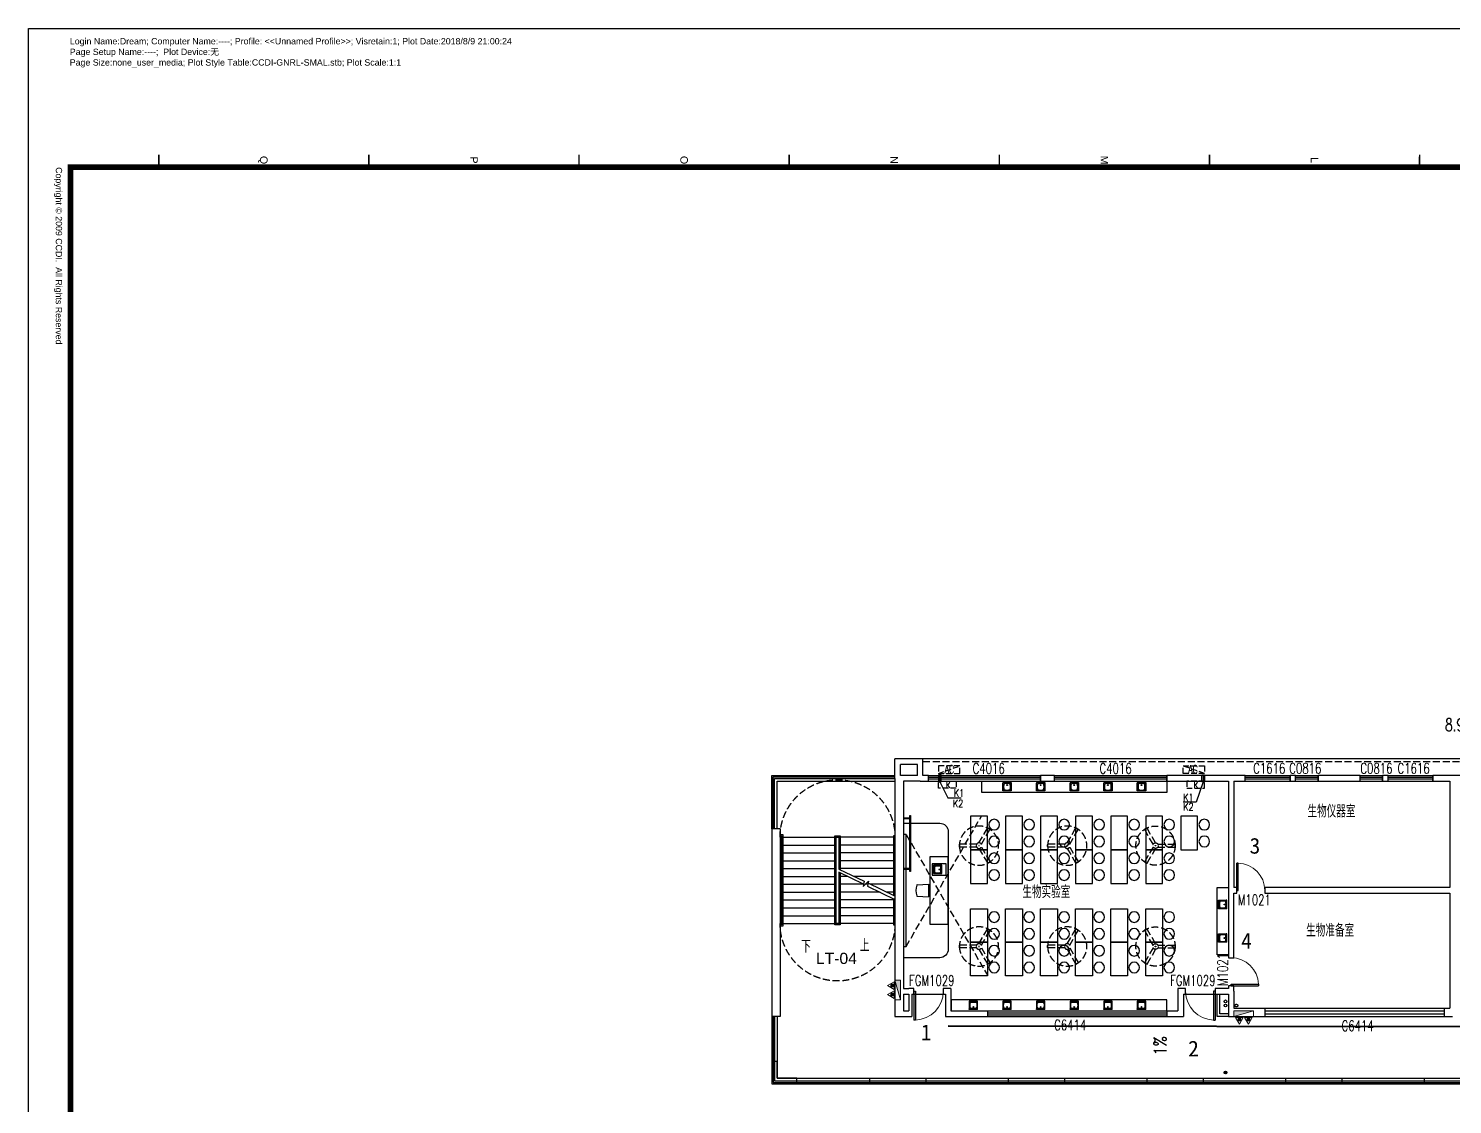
# Model space of a CAD drawing. Extents: x 447078 to 1776277, y 243534 to 519428.
# Drawn here: x 1049770 to 1100596, y 480802 to 519203 of the extents above; entities that cross this region are included whole.
import ezdxf
from ezdxf.enums import TextEntityAlignment as Align

# ---------------------------------------------------------------- set-up
doc = ezdxf.new("R2010")
doc.units = 0
doc.header["$LTSCALE"] = 1000
doc.header["$MEASUREMENT"] = 0
for name, pattern in [('AP-02-RETAIL$0$DASH', [0.35, 0.25, -0.1]), ('CCDID0GLB00001', [30, 26.5, -1.5, 0.5, -1.5]), ('DASH', [0.35, 0.25, -0.1]), ('HIDDEN3', [1.905, 1.27, -0.635])]:
    doc.linetypes.add(name, pattern=pattern)
doc.layers.get('Defpoints').update_dxf_attribs({"color": 2, "lineweight": 15})
for name, color, linetype, lineweight in [('1#2#三层消火栓$0$P-HUDR-MISC', 13, 'Continuous', 25), ('1#2#三层消火栓$0$体育文娱中心3F消火栓$0$P-HUDR-MISC', 13, 'Continuous', 20), ('A桥架图层', 2, 'Continuous', 40)]:
    doc.layers.add(name, color=color, linetype=linetype, lineweight=lineweight)
for name, color, linetype in [('A-DOOR', 2, 'Continuous'), ('A-DRAI', 61, 'Continuous'), ('A-EQPM-MECH', 191, 'Continuous'), ('A-FIXT', 211, 'Continuous'), ('A-FIXT-DASH', 211, 'HIDDEN3'), ('A-FURN', 251, 'Continuous'), ('A-HRAL', 104, 'Continuous'), ('A-HYDR', 1, 'CCDID0GLB00001'), ('A-OVER', 23, 'Continuous'), ('A-STRS', 2, 'Continuous'), ('A-WALL', 140, 'Continuous'), ('A-WIND', 2, 'Continuous'), ('A-WIND-IDEN', 4, 'Continuous'), ('G-0-XREF', 2, 'Continuous'), ('G-ANNO-NOTE', 80, 'Continuous'), ('X-连廊栏杆修改', 43, 'Continuous'), ('图框CCDI_B0GA0+0.00$0$G-ANNO-TEXT', 33, 'Continuous'), ('图框CCDI_B0GA0+0.00$0$G-BORD', 3, 'Continuous'), ('家具', 9, 'Continuous')]:
    doc.layers.add(name, color=color, linetype=linetype)
doc.styles.add('_TCH_DIM', font='SIMPLEX', dxfattribs={"bigfont": 'GBCBIG'})
doc.styles.add('_TCH_WINDOW', font='SIMPLEX', dxfattribs={"height": 3.5, "bigfont": 'GBCBIG'})
doc.styles.add('CCDI_T_G01', font='')
doc.styles.add('CCDI_T_G02', font='simplex.shx', dxfattribs={"width": 0.8, "bigfont": 'zjdz.shx'})
doc.styles.add('CCDI_T_G03', font='')
doc.styles.add('Note$0$CCDI-TOG-02', font='simplex.shx', dxfattribs={"width": 0.8, "bigfont": 'zjdz.shx'})
doc.styles.add('图框CCDI_B0GA0+0.00$0$CCDI_T_G01', font='')
doc.styles.get('CCDI_T_G01').set_extended_font_data('Arial')
doc.styles.get('CCDI_T_G03').set_extended_font_data('SimHei')
doc.styles.get('图框CCDI_B0GA0+0.00$0$CCDI_T_G01').set_extended_font_data('Arial')

# ---------------------------------------------------------------- blocks, each defined once
blk = doc.blocks.new('sinkt')
at = {"layer": 'A-FURN'}
for p, q in [((101833719, 17376395), (101833219, 17376395)), ((101833219, 17376395), (101833219, 17375995)), ((101833669, 17376345), (101833369, 17376345)), ((101833369, 17376345), (101833369, 17376045)), ((101833369, 17376345), (101833669, 17376345)), ((101833369, 17376329), (101833393, 17376329)), ((101833623, 17376329), (101833393, 17376329)), ((101833403, 17376221), (101833402, 17376216)), ((101833402, 17376216), (101833402, 17376212)), ((101833402, 17376212), (101833402, 17376207)), ((101833402, 17376207), (101833402, 17376204)), ((101833402, 17376204), (101833402, 17376201)), ((101833402, 17376201), (101833402, 17376198)), ((101833402, 17376198), (101833402, 17376196)), ((101833402, 17376196), (101833402, 17376193)), ((101833402, 17376193), (101833402, 17376187)), ((101833402, 17376187), (101833402, 17376181)), ((101833402, 17376181), (101833402, 17376175)), ((101833402, 17376175), (101833402, 17376169)), ((101833404, 17376236), (101833403, 17376230)), ((101833403, 17376230), (101833403, 17376226)), ((101833403, 17376226), (101833403, 17376221)), ((101833405, 17376248), (101833404, 17376242)), ((101833404, 17376242), (101833404, 17376236)), ((101833406, 17376259), (101833405, 17376254)), ((101833405, 17376254), (101833405, 17376248)), ((101833407, 17376269), (101833406, 17376264)), ((101833406, 17376264), (101833406, 17376259)), ((101833408, 17376273), (101833407, 17376269)), ((101833409, 17376278), (101833408, 17376273)), ((101833410, 17376282), (101833409, 17376278)), ((101833412, 17376285), (101833410, 17376282)), ((101833414, 17376288), (101833412, 17376285)), ((101833415, 17376291), (101833414, 17376288)), ((101833418, 17376294), (101833415, 17376291)), ((101833420, 17376296), (101833418, 17376294)), ((101833423, 17376299), (101833420, 17376296)), ((101833425, 17376301), (101833423, 17376299)), ((101833428, 17376303), (101833425, 17376301)), ((101833431, 17376305), (101833428, 17376303)), ((101833435, 17376307), (101833431, 17376305)), ((101833439, 17376309), (101833435, 17376307)), ((101833443, 17376310), (101833439, 17376309)), ((101833448, 17376311), (101833443, 17376310)), ((101833452, 17376312), (101833448, 17376311)), ((101833457, 17376312), (101833452, 17376312)), ((101833463, 17376313), (101833457, 17376312)), ((101833468, 17376314), (101833463, 17376313)), ((101833474, 17376314), (101833468, 17376314)), ((101833479, 17376315), (101833474, 17376314)), ((101833485, 17376315), (101833479, 17376315)), ((101833494, 17376316), (101833485, 17376315)), ((101833503, 17376316), (101833494, 17376316)), ((101833513, 17376316), (101833503, 17376316)), ((101833522, 17376316), (101833513, 17376316)), ((101833532, 17376316), (101833522, 17376316)), ((101833535, 17376316), (101833532, 17376316)), ((101833538, 17376316), (101833535, 17376316)), ((101833541, 17376316), (101833538, 17376316)), ((101833544, 17376316), (101833541, 17376316)), ((101833547, 17376316), (101833544, 17376316)), ((101833552, 17376315), (101833547, 17376316)), ((101833556, 17376315), (101833552, 17376315)), ((101833560, 17376315), (101833556, 17376315)), ((101833564, 17376315), (101833560, 17376315)), ((101833568, 17376314), (101833564, 17376315)), ((101833573, 17376314), (101833568, 17376314)), ((101833578, 17376314), (101833573, 17376314)), ((101833583, 17376313), (101833578, 17376314)), ((101833587, 17376313), (101833583, 17376313)), ((101833592, 17376312), (101833587, 17376313)), ((101833595, 17376312), (101833592, 17376312)), ((101833599, 17376311), (101833595, 17376312)), ((101833602, 17376310), (101833599, 17376311)), ((101833605, 17376309), (101833602, 17376310)), ((101833608, 17376307), (101833605, 17376309)), ((101833611, 17376306), (101833608, 17376307)), ((101833613, 17376304), (101833611, 17376306)), ((101833616, 17376302), (101833613, 17376304)), ((101833618, 17376300), (101833616, 17376302)), ((101833620, 17376297), (101833618, 17376300)), ((101833622, 17376295), (101833620, 17376297)), ((101833624, 17376292), (101833622, 17376295)), ((101833625, 17376290), (101833624, 17376292)), ((101833627, 17376287), (101833625, 17376290)), ((101833628, 17376284), (101833627, 17376287)), ((101833629, 17376280), (101833628, 17376284)), ((101833630, 17376276), (101833629, 17376280)), ((101833631, 17376272), (101833630, 17376276)), ((101833631, 17376268), (101833631, 17376272)), ((101833632, 17376264), (101833631, 17376268)), ((101833633, 17376257), (101833632, 17376264)), ((101833634, 17376250), (101833633, 17376257)), ((101833634, 17376243), (101833634, 17376250)), ((101833635, 17376236), (101833634, 17376243)), ((101833636, 17376229), (101833635, 17376236)), ((101833636, 17376222), (101833636, 17376229)), ((101833637, 17376215), (101833636, 17376222)), ((101833636, 17376176), (101833637, 17376180)), ((101833636, 17376172), (101833636, 17376176)), ((101833637, 17376207), (101833637, 17376215)), ((101833637, 17376200), (101833637, 17376207)), ((101833637, 17376193), (101833637, 17376200)), ((101833637, 17376189), (101833637, 17376193)), ((101833637, 17376184), (101833637, 17376189)), ((101833637, 17376180), (101833637, 17376184)), ((101833654, 17376195), (101833654, 17376298)), ((101833654, 17376195), (101833654, 17376091)), ((101833669, 17376045), (101833669, 17376345)), ((101833669, 17376345), (101833669, 17376045)), ((101833719, 17375995), (101833719, 17376395)), ((101833219, 17375995), (101833719, 17375995)), ((101833369, 17376060), (101833393, 17376060)), ((101833369, 17376045), (101833669, 17376045)), ((101833369, 17376045), (101833393, 17376045)), ((101833623, 17376060), (101833393, 17376060)), ((101833669, 17376045), (101833393, 17376045)), ((101833402, 17376169), (101833403, 17376163)), ((101833403, 17376163), (101833403, 17376157)), ((101833403, 17376157), (101833403, 17376151)), ((101833403, 17376151), (101833404, 17376145)), ((101833404, 17376145), (101833404, 17376139)), ((101833404, 17376139), (101833404, 17376133)), ((101833404, 17376133), (101833405, 17376127)), ((101833405, 17376127), (101833406, 17376121)), ((101833406, 17376121), (101833406, 17376115)), ((101833406, 17376115), (101833408, 17376109)), ((101833408, 17376109), (101833410, 17376103)), ((101833410, 17376103), (101833412, 17376099)), ((101833412, 17376099), (101833414, 17376095)), ((101833414, 17376095), (101833417, 17376091)), ((101833417, 17376091), (101833420, 17376088)), ((101833420, 17376088), (101833424, 17376085)), ((101833424, 17376085), (101833430, 17376082)), ((101833430, 17376082), (101833436, 17376079)), ((101833436, 17376079), (101833443, 17376077)), ((101833443, 17376077), (101833450, 17376076)), ((101833450, 17376076), (101833457, 17376075)), ((101833457, 17376075), (101833464, 17376075)), ((101833464, 17376075), (101833472, 17376074)), ((101833472, 17376074), (101833479, 17376074)), ((101833479, 17376074), (101833486, 17376074)), ((101833486, 17376074), (101833493, 17376074)), ((101833493, 17376074), (101833501, 17376073)), ((101833501, 17376073), (101833509, 17376073)), ((101833509, 17376073), (101833516, 17376073)), ((101833516, 17376073), (101833524, 17376073)), ((101833524, 17376073), (101833531, 17376073)), ((101833531, 17376073), (101833538, 17376074)), ((101833538, 17376074), (101833545, 17376074)), ((101833545, 17376074), (101833552, 17376074)), ((101833552, 17376074), (101833558, 17376075)), ((101833558, 17376075), (101833565, 17376075)), ((101833565, 17376075), (101833570, 17376076)), ((101833570, 17376076), (101833575, 17376076)), ((101833575, 17376076), (101833580, 17376076)), ((101833580, 17376076), (101833585, 17376077)), ((101833585, 17376077), (101833590, 17376077)), ((101833590, 17376077), (101833593, 17376078)), ((101833593, 17376078), (101833597, 17376078)), ((101833597, 17376078), (101833600, 17376079)), ((101833600, 17376079), (101833604, 17376081)), ((101833604, 17376081), (101833607, 17376082)), ((101833607, 17376082), (101833609, 17376083)), ((101833609, 17376083), (101833611, 17376085)), ((101833611, 17376085), (101833613, 17376086)), ((101833613, 17376086), (101833615, 17376088)), ((101833615, 17376088), (101833617, 17376090)), ((101833617, 17376090), (101833619, 17376093)), ((101833619, 17376093), (101833622, 17376095)), ((101833622, 17376095), (101833624, 17376098)), ((101833624, 17376098), (101833626, 17376101)), ((101833626, 17376101), (101833627, 17376105)), ((101833627, 17376105), (101833629, 17376109)), ((101833629, 17376109), (101833630, 17376114)), ((101833630, 17376114), (101833631, 17376118)), ((101833631, 17376123), (101833632, 17376128)), ((101833631, 17376118), (101833631, 17376123)), ((101833632, 17376131), (101833633, 17376135)), ((101833632, 17376128), (101833632, 17376131)), ((101833633, 17376135), (101833634, 17376139)), ((101833634, 17376142), (101833635, 17376146)), ((101833634, 17376139), (101833634, 17376142)), ((101833635, 17376151), (101833636, 17376156)), ((101833635, 17376146), (101833635, 17376151)), ((101833636, 17376167), (101833636, 17376172)), ((101833636, 17376161), (101833636, 17376167)), ((101833636, 17376156), (101833636, 17376161))]:
    blk.add_line(p, q, dxfattribs=at)
for centre, radius in [((101833393, 17376314), 9.18), ((101833457, 17376195), 15.3)]:
    blk.add_circle(centre, radius, dxfattribs=at)
for centre, start, end in [((101833623, 17376298), 0, 90), ((101833623, 17376091), 270, 0)]:
    blk.add_arc(centre, 30.9, start, end, dxfattribs=at)
blk = doc.blocks.new('CHAIR4')
at = {"layer": 'A-FURN'}
for p, q in [((-449, 226), (0, 248)), ((0, 248), (0, -248)), ((-449, -226), (0, -248))]:
    blk.add_line(p, q, dxfattribs=at)
for centre, radius, start, end in [((267, 0), 767, 164.2925, 195.7075), ((-447, 201), 25, 92.8624, 164.2925), ((-447, -201), 25, 195.7075, 267.1376)]:
    blk.add_arc(centre, radius, start, end, dxfattribs=at)
blk = doc.blocks.new('dfc-1')
at = {"layer": 'A-FURN', "linetype": 'DASH'}
for p, q in [((0, 100), (306, 630)), ((87, 50), (392, 580)), ((-87, 50), (-698, 50)), ((-87, -50), (-698, -50)), ((0, -100), (306, -630)), ((87, -50), (392, -580))]:
    blk.add_line(p, q, dxfattribs=at)
for radius in [700, 100, 10]:
    blk.add_circle((0, 0), radius, dxfattribs=at)
for start, end in [(55.904, 64.096), (175.904, 184.096), (295.904, 304.096)]:
    blk.add_arc((0, 0), 700, start, end, dxfattribs=at)
blk = doc.blocks.new('sinks')
at = {"layer": 'A-FURN'}
for p, q in [((101861908, 17372404), (101861908, 17372383)), ((101861908, 17372154), (101861908, 17372383)), ((101862158, 17372154), (101861908, 17372154)), ((101861921, 17372192), (101861921, 17372404)), ((101861933, 17372318), (101861932, 17372312)), ((101861932, 17372312), (101861932, 17372306)), ((101861932, 17372306), (101861932, 17372300)), ((101861932, 17372300), (101861932, 17372294)), ((101861932, 17372294), (101861932, 17372287)), ((101861932, 17372287), (101861932, 17372281)), ((101861932, 17372281), (101861932, 17372275)), ((101861932, 17372275), (101861932, 17372269)), ((101861932, 17372269), (101861932, 17372263)), ((101861932, 17372263), (101861932, 17372257)), ((101861932, 17372257), (101861933, 17372252)), ((101861934, 17372336), (101861933, 17372330)), ((101861933, 17372330), (101861933, 17372324)), ((101861933, 17372324), (101861933, 17372318)), ((101861933, 17372252), (101861933, 17372246)), ((101861933, 17372246), (101861933, 17372240)), ((101861933, 17372240), (101861934, 17372236)), ((101861935, 17372342), (101861934, 17372336)), ((101861934, 17372236), (101861934, 17372232)), ((101861934, 17372232), (101861934, 17372228)), ((101861934, 17372228), (101861935, 17372224)), ((101861937, 17372348), (101861935, 17372342)), ((101861935, 17372224), (101861935, 17372220)), ((101861935, 17372220), (101861935, 17372217)), ((101861935, 17372217), (101861936, 17372214)), ((101861936, 17372214), (101861937, 17372211)), ((101861939, 17372353), (101861937, 17372348)), ((101861937, 17372211), (101861938, 17372208)), ((101861938, 17372208), (101861939, 17372206)), ((101861942, 17372358), (101861939, 17372353)), ((101861939, 17372206), (101861940, 17372204)), ((101861940, 17372204), (101861941, 17372202)), ((101861941, 17372202), (101861943, 17372200)), ((101861944, 17372361), (101861942, 17372358)), ((101861943, 17372200), (101861944, 17372199)), ((101861947, 17372364), (101861944, 17372361)), ((101861944, 17372199), (101861946, 17372197)), ((101861946, 17372197), (101861948, 17372195)), ((101862033, 17372167), (101861946, 17372167)), ((101861950, 17372366), (101861947, 17372364)), ((101861948, 17372195), (101861950, 17372193)), ((101861953, 17372368), (101861950, 17372366)), ((101861950, 17372193), (101861953, 17372191)), ((101861956, 17372370), (101861953, 17372368)), ((101861953, 17372191), (101861955, 17372190)), ((101861955, 17372190), (101861958, 17372189)), ((101861961, 17372371), (101861956, 17372370)), ((101861958, 17372189), (101861962, 17372187)), ((101861966, 17372372), (101861961, 17372371)), ((101861962, 17372187), (101861965, 17372186)), ((101861965, 17372186), (101861969, 17372186)), ((101861971, 17372373), (101861966, 17372372)), ((101861969, 17372186), (101861973, 17372185)), ((101861976, 17372374), (101861971, 17372373)), ((101861973, 17372185), (101861977, 17372185)), ((101861981, 17372374), (101861976, 17372374)), ((101861977, 17372185), (101861980, 17372184)), ((101861980, 17372184), (101861983, 17372184)), ((101861986, 17372374), (101861981, 17372374)), ((101861983, 17372184), (101861986, 17372183)), ((101861991, 17372375), (101861986, 17372374)), ((101861986, 17372183), (101861989, 17372183)), ((101861989, 17372183), (101861992, 17372182)), ((101861997, 17372375), (101861991, 17372375)), ((101861992, 17372182), (101861997, 17372182)), ((101862002, 17372375), (101861997, 17372375)), ((101861997, 17372182), (101862001, 17372182)), ((101862001, 17372182), (101862005, 17372181)), ((101862007, 17372376), (101862002, 17372375)), ((101862005, 17372181), (101862009, 17372181)), ((101862012, 17372376), (101862007, 17372376)), ((101862009, 17372181), (101862014, 17372181)), ((101862017, 17372376), (101862012, 17372376)), ((101862014, 17372181), (101862017, 17372181)), ((101862021, 17372376), (101862017, 17372376)), ((101862017, 17372181), (101862021, 17372181)), ((101862026, 17372376), (101862021, 17372376)), ((101862021, 17372181), (101862024, 17372180)), ((101862024, 17372180), (101862028, 17372180)), ((101862031, 17372376), (101862026, 17372376)), ((101862028, 17372180), (101862031, 17372180)), ((101862034, 17372376), (101862031, 17372376)), ((101862031, 17372180), (101862037, 17372180)), ((101862033, 17372167), (101862119, 17372167)), ((101862036, 17372376), (101862034, 17372376)), ((101862038, 17372376), (101862036, 17372376)), ((101862037, 17372180), (101862043, 17372180)), ((101862041, 17372376), (101862038, 17372376)), ((101862043, 17372376), (101862041, 17372376)), ((101862047, 17372376), (101862043, 17372376)), ((101862043, 17372180), (101862050, 17372180)), ((101862051, 17372376), (101862047, 17372376)), ((101862050, 17372180), (101862056, 17372181)), ((101862055, 17372376), (101862051, 17372376)), ((101862059, 17372376), (101862055, 17372376)), ((101862056, 17372181), (101862062, 17372181)), ((101862063, 17372375), (101862059, 17372376)), ((101862062, 17372181), (101862068, 17372182)), ((101862067, 17372375), (101862063, 17372375)), ((101862072, 17372374), (101862067, 17372375)), ((101862068, 17372182), (101862073, 17372183)), ((101862077, 17372374), (101862072, 17372374)), ((101862073, 17372183), (101862079, 17372183)), ((101862082, 17372373), (101862077, 17372374)), ((101862079, 17372183), (101862085, 17372184)), ((101862087, 17372373), (101862082, 17372373)), ((101862085, 17372184), (101862090, 17372185)), ((101862091, 17372373), (101862087, 17372373)), ((101862090, 17372185), (101862094, 17372185)), ((101862094, 17372372), (101862091, 17372373)), ((101862098, 17372371), (101862094, 17372372)), ((101862094, 17372185), (101862097, 17372185)), ((101862097, 17372185), (101862101, 17372186)), ((101862102, 17372371), (101862098, 17372371)), ((101862101, 17372186), (101862104, 17372187)), ((101862106, 17372369), (101862102, 17372371)), ((101862104, 17372187), (101862107, 17372188)), ((101862108, 17372368), (101862106, 17372369)), ((101862107, 17372188), (101862110, 17372189)), ((101862111, 17372367), (101862108, 17372368)), ((101862110, 17372189), (101862112, 17372190)), ((101862113, 17372365), (101862111, 17372367)), ((101862112, 17372190), (101862114, 17372192)), ((101862115, 17372363), (101862113, 17372365)), ((101862114, 17372192), (101862116, 17372193)), ((101862117, 17372361), (101862115, 17372363)), ((101862116, 17372193), (101862119, 17372195)), ((101862120, 17372359), (101862117, 17372361)), ((101862119, 17372195), (101862120, 17372197)), ((101862122, 17372357), (101862120, 17372359)), ((101862120, 17372197), (101862122, 17372198)), ((101862123, 17372354), (101862122, 17372357)), ((101862122, 17372198), (101862124, 17372200)), ((101862125, 17372352), (101862123, 17372354)), ((101862124, 17372200), (101862125, 17372202)), ((101862127, 17372349), (101862125, 17372352)), ((101862125, 17372202), (101862127, 17372204)), ((101862128, 17372345), (101862127, 17372349)), ((101862127, 17372204), (101862128, 17372207)), ((101862129, 17372342), (101862128, 17372345)), ((101862128, 17372207), (101862129, 17372210)), ((101862130, 17372338), (101862129, 17372342)), ((101862129, 17372210), (101862130, 17372212)), ((101862130, 17372334), (101862130, 17372338)), ((101862131, 17372330), (101862130, 17372334)), ((101862130, 17372215), (101862131, 17372218)), ((101862130, 17372212), (101862130, 17372215)), ((101862132, 17372326), (101862131, 17372330)), ((101862131, 17372222), (101862132, 17372226)), ((101862131, 17372218), (101862131, 17372222)), ((101862132, 17372321), (101862132, 17372326)), ((101862132, 17372317), (101862132, 17372321)), ((101862133, 17372312), (101862132, 17372317)), ((101862132, 17372234), (101862133, 17372238)), ((101862132, 17372230), (101862132, 17372234)), ((101862132, 17372226), (101862132, 17372230)), ((101862133, 17372307), (101862133, 17372312)), ((101862134, 17372300), (101862133, 17372307)), ((101862133, 17372252), (101862134, 17372255)), ((101862133, 17372248), (101862133, 17372252)), ((101862133, 17372245), (101862133, 17372248)), ((101862133, 17372241), (101862133, 17372245)), ((101862133, 17372238), (101862133, 17372241)), ((101862134, 17372292), (101862134, 17372300)), ((101862134, 17372284), (101862134, 17372292)), ((101862134, 17372276), (101862134, 17372284)), ((101862134, 17372268), (101862134, 17372276)), ((101862134, 17372266), (101862134, 17372268)), ((101862134, 17372263), (101862134, 17372266)), ((101862134, 17372260), (101862134, 17372263)), ((101862134, 17372258), (101862134, 17372260)), ((101862134, 17372255), (101862134, 17372258)), ((101862145, 17372192), (101862145, 17372404)), ((101862158, 17372404), (101862158, 17372154))]:
    blk.add_line(p, q, dxfattribs=at)
blk.add_lwpolyline([(101862158, 17372404), (101861908, 17372404)], dxfattribs=at)
for centre, radius in [((101862033, 17372330), 12.8), ((101862132, 17372383), 7.65)]:
    blk.add_circle(centre, radius, dxfattribs=at)
for centre, start, end in [((101861946, 17372192), 180, 270), ((101862119, 17372192), 270, 0)]:
    blk.add_arc(centre, 25.7, start, end, dxfattribs=at)
blk = doc.blocks.new('H2S')
at = {"layer": 'A-FURN'}
for points in [[(7949, 4988), (7949, 4588), (250, 4588), (250, 4988)], [(10149, 2988), (9749, 2988), (9749, 588), (10149, 588)], [(7949, -3212), (7949, -2812), (1349, -2812), (1349, -3212)]]:
    blk.add_lwpolyline(points, dxfattribs=at)
for points in [[(949, 2538), (1549, 2538), (1549, 3738), (949, 3738)], [(2199, 2538), (2799, 2538), (2799, 3738), (2199, 3738)], [(3449, 2538), (4049, 2538), (4049, 3738), (3449, 3738)], [(4699, 2538), (5299, 2538), (5299, 3738), (4699, 3738)], [(5949, 2538), (6549, 2538), (6549, 3738), (5949, 3738)], [(7199, 2538), (7799, 2538), (7799, 3738), (7199, 3738)], [(-1351, 2688), (-1351, -1312), (-1451, -1312), (-1451, 2688)], [(949, 1338), (1549, 1338), (1549, 2538), (949, 2538)], [(2199, 1338), (2799, 1338), (2799, 2538), (2199, 2538)], [(3449, 1338), (4049, 1338), (4049, 2538), (3449, 2538)], [(4699, 1338), (5299, 1338), (5299, 2538), (4699, 2538)], [(5949, 1338), (6549, 1338), (6549, 2538), (5949, 2538)], [(7199, 1338), (7799, 1338), (7799, 2538), (7199, 2538)], [(149, -512), (-501, -512), (-501, 1888), (149, 1888)], [(-1201, -1987), (-1201, 13), (-1221, 13), (-1221, -1987)], [(949, 438), (1549, 438), (1549, -762), (949, -762)], [(2199, 438), (2799, 438), (2799, -762), (2199, -762)], [(3449, 438), (4049, 438), (4049, -762), (3449, -762)], [(4699, 438), (5299, 438), (5299, -762), (4699, -762)], [(5949, 438), (6549, 438), (6549, -762), (5949, -762)], [(7199, 438), (7799, 438), (7799, -762), (7199, -762)], [(-1451, -97), (-1451, -77), (-1221, -77), (-1221, -97)], [(949, -762), (1549, -762), (1549, -1962), (949, -1962)], [(2199, -762), (2799, -762), (2799, -1962), (2199, -1962)], [(3449, -762), (4049, -762), (4049, -1962), (3449, -1962)], [(4699, -762), (5299, -762), (5299, -1962), (4699, -1962)], [(5949, -762), (6549, -762), (6549, -1962), (5949, -1962)], [(7199, -762), (7799, -762), (7799, -1962), (7199, -1962)], [(8449, -762), (9049, -762), (9049, -1962), (8449, -1962)], [(-1451, -1897), (-1451, -1877), (-1221, -1877), (-1221, -1897)]]:
    blk.add_lwpolyline(points, close=True, dxfattribs=at)
for centre in [(1789, 3438), (3039, 3438), (4289, 3438), (5539, 3438), (6789, 3438), (8039, 3438), (1789, 2838), (3039, 2838), (4289, 2838), (5539, 2838), (6789, 2838), (8039, 2838), (1789, 2238), (3039, 2238), (4289, 2238), (5539, 2238), (6789, 2238), (8039, 2238), (1789, 1638), (3039, 1638), (4289, 1638), (5539, 1638), (6789, 1638), (8039, 1638), (1789, 138), (3039, 138), (4289, 138), (5539, 138), (6789, 138), (8039, 138), (1789, -462), (3039, -462), (4289, -462), (5539, -462), (6789, -462), (8039, -462), (1789, -1062), (3039, -1062), (4289, -1062), (5539, -1062), (6789, -1062), (8039, -1062), (9289, -1062), (1789, -1662), (3039, -1662), (4289, -1662), (5539, -1662), (6789, -1662), (8039, -1662), (9289, -1662)]:
    blk.add_circle(centre, 190, dxfattribs=at)
at = {"layer": '家具', "linetype": 'DASH'}
for points in [[(-1351, -1312), (1549, 3711)], [(-1351, 2688), (1334, -1962)]]:
    blk.add_lwpolyline(points, dxfattribs=at)
at = {"layer": '家具'}
blk.add_lwpolyline([(-1451, -1712), (-151, -1712, 0.414214), (149, -1412), (149, 2788, 0.414214), (-151, 3088), (-1451, 3088)], format="xyb", dxfattribs=at)
at = {"layer": 'A-FURN', "xscale": 1.19999985396862, "yscale": 1.19999985396862, "zscale": 1.19999985396862}
for p in [(-122233375, -20841945), (-122232175, -20841945), (-122230975, -20841945), (-122229775, -20841945), (-122228575, -20841945), (-122227375, -20841945)]:
    blk.add_blockref('sinks', p, dxfattribs=at)
at = {"layer": 'A-FURN'}
for p in [(1249, 2688), (4399, 2688), (1249, -912), (4399, -912)]:
    blk.add_blockref('dfc-1', p, dxfattribs=at)
at = {"layer": 'A-FURN', "xscale": -1}
for name, p in [('dfc-1', (7549, 2688)), ('sinkt', (101833293, -17376257)), ('dfc-1', (7549, -912))]:
    blk.add_blockref(name, p, dxfattribs=at)
at = {"layer": 'A-FURN'}
for name, p, xscale, yscale, zscale, rotation in [('sinks', (-20836783, -122232037), -1.19999985396862, 1.19999985396862, 1.19999985396862, 270), ('sinks', (-20836783, -122233237), -1.19999985396862, 1.19999985396862, 1.19999985396862, 270), ('CHAIR4', (-551, 688), -0.9000000059604645, 0.9000000059604645, 0.9000000059604645, 180), ('sinks', (-122232175, 20843720), -1.19999985396862, 1.19999985396862, 1.19999985396862, 180), ('sinks', (-122230975, 20843720), -1.19999985396862, 1.19999985396862, 1.19999985396862, 180), ('sinks', (-122229775, 20843720), -1.19999985396862, 1.19999985396862, 1.19999985396862, 180), ('sinks', (-122228575, 20843720), -1.19999985396862, 1.19999985396862, 1.19999985396862, 180), ('sinks', (-122227375, 20843720), -1.19999985396862, 1.19999985396862, 1.19999985396862, 180)]:
    blk.add_blockref(name, p, dxfattribs=dict(at, xscale=xscale, yscale=yscale, zscale=zscale, rotation=rotation))
blk = doc.blocks.new('图框CCDI_B0GA0+0.00')
at = {"layer": 'Defpoints'}
blk.add_point((0, 0), dxfattribs=at)
at = {"layer": '图框CCDI_B0GA0+0.00$0$G-BORD'}
for p, q in [((3300, 33100), (3050, 33100)), ((3300, 33100), (3050, 33100)), ((3300, 28100), (3050, 28100)), ((3300, 28100), (3050, 28100))]:
    blk.add_line(p, q, dxfattribs=at)
blk.add_lwpolyline([(0, 84100), (118900, 84100), (118900, 0), (0, 0)], close=True, dxfattribs=at)
at = {"layer": '图框CCDI_B0GA0+0.00$0$G-BORD', "const_width": 140}
blk.add_lwpolyline([(3300, 83100), (117900, 83100), (117900, 1000), (3300, 1000)], close=True, dxfattribs=at)
at = {"layer": '图框CCDI_B0GA0+0.00$0$G-BORD', "const_width": 35}
for points in [[(3300, 33100), (3000, 33100)], [(3300, 28100), (3000, 28100)], [(3300, 23100), (3000, 23100)], [(3300, 18100), (3000, 18100)], [(3300, 13100), (3000, 13100)], [(3300, 8100), (3000, 8100)], [(3300, 3100), (3000, 3100)]]:
    blk.add_lwpolyline(points, dxfattribs=at)
at = {"layer": '图框CCDI_B0GA0+0.00$0$G-ANNO-TEXT', "style": '图框CCDI_B0GA0+0.00$0$CCDI_T_G01'}
for s, p in [('L', (3130, 30600)), ('M', (3130, 25600)), ('N', (3130, 20600)), ('O', (3130, 15600)), ('P', (3130, 10600)), ('Q', (3130, 5600))]:
    blk.add_text(s, height=180, dxfattribs=at).set_placement(p, align=Align.MIDDLE_CENTER)
for s, p in [('Login Name:Dream; Computer Name:----; Profile: <<Unnamed Profile>>; Visretain:1; Plot Date:2018/8/9 21:00:24', (378, 985)), ('Page Size:none_user_media; Plot Style Table:CCDI-GNRL-SMAL.stb; Plot Scale:1:1', (883, 982)), ('Page Setup Name:----;  Plot Device:无', (631, 983))]:
    blk.add_text(s, height=150, rotation=90, dxfattribs=at).set_placement(p)
at = {"layer": '图框CCDI_B0GA0+0.00$0$G-ANNO-TEXT', "insert": (3300, 800), "char_height": 150, "width": 6667.42, "attachment_point": 1, "style": '图框CCDI_B0GA0+0.00$0$CCDI_T_G01'}
blk.add_mtext('{\\fArial|b0|i0|c0|p32;Copyright © 2009 CCDI.  All Rights Reserved}', dxfattribs=at)
blk = doc.blocks.new('3600-2')
at = {"layer": 'A-STRS'}
for p, q in [((-2050, -280), (-50, -280)), ((2050, -280), (50, -280)), ((-2050, -560), (-50, -560)), ((-2050, -840), (-50, -840)), ((2050, -560), (50, -560)), ((2050, -840), (50, -840)), ((-2050, -1120), (-50, -1120)), ((-2050, -1400), (-50, -1400)), ((2050, -1120), (50, -1120)), ((1519, -1400), (50, -1400)), ((2050, -1400), (1748, -1400)), ((-2050, -1680), (-50, -1680)), ((-2050, -1960), (-50, -1960)), ((926, -1680), (50, -1680)), ((365, -1960), (50, -1960)), ((2050, -1960), (594, -1960)), ((1083, -1680), (989, -1680)), ((2050, -1680), (1171, -1680)), ((-2050, -2240), (-50, -2240)), ((-2050, -2520), (-50, -2520)), ((2050, -2240), (50, -2240)), ((2050, -2520), (50, -2520)), ((-2050, -2800), (-50, -2800)), ((2050, -2800), (50, -2800)), ((-2050, -3080), (-50, -3080)), ((-2050, -3360), (-50, -3360)), ((2050, -3080), (50, -3080)), ((2050, -3360), (50, -3360))]:
    blk.add_line(p, q, dxfattribs=at)
for points in [[(-2050, -3460), (-1950, -3460), (-1950, -180), (-2050, -180)], [(-2050, -3410), (-2000, -3410), (-2000, -230), (-2050, -230)], [(100, -2088), (100, -230), (-100, -230), (-100, -3410), (100, -3410), (100, -2200)], [(50, -2113), (50, -280), (-50, -280), (-50, -3360), (50, -3360), (50, -2224)], [(2000, -1167), (2000, -230), (2050, -230)], [(50, -2224), (947, -1789), (912, -1605), (1105, -1793), (1071, -1617), (2050, -1142)], [(2050, -1254), (1091, -1719)], [(2050, -3410), (2000, -3410), (2000, -1278)], [(927, -1687), (50, -2113)]]:
    blk.add_lwpolyline(points, dxfattribs=at)
at = {"layer": 'A-STRS', "linetype": 'DASH'}
for centre, start, end in [((0, -280), 0, 180), ((0, -3360), 180, 0)]:
    blk.add_arc(centre, 2051, start, end, dxfattribs=at)
blk = doc.blocks.new('DI LOU')
at = {"layer": 'A-FIXT'}
h = blk.add_hatch(dxfattribs=at)
h.set_pattern_fill('ANSI31', color=256, scale=10)
h.set_pattern_definition([(45, (-842091.153, -1894175.001), (-11.22532015, 11.22532015), [])])
h.paths.add_polyline_path([(-50, 0, 1), (50, 0, 1)])
blk.add_circle((0, 0), 50, dxfattribs=at)
blk = doc.blocks.new('PSXT')
at = {"layer": 'A-FIXT'}
blk.add_lwpolyline([(-29876, 12301, 0, 0, 0), (-29876, 11284, 60, 0, 0), (-29876, 11104, 0, 0, 0)], format="xyseb", dxfattribs=at)
at = {"layer": 'A-FIXT', "extrusion": (0, 0, -1), "xscale": -1, "zscale": -1, "rotation": 150.0000031739103}
blk.add_blockref('DI LOU', (27900, 10800), dxfattribs=at)
at = {"layer": 'A-FIXT-DASH', "style": 'CCDI_T_G02', "width": 0.8}
blk.add_text('1%%%', height=450, rotation=90, dxfattribs=at).set_placement((-30011, 11418))
blk = doc.blocks.new('PSG-LG')
at = {"layer": 'A-DRAI'}
for centre in [(16100, 13341), (16100, 13191)]:
    blk.add_circle(centre, 50, dxfattribs=at)
at = {"layer": 'A-HYDR'}
blk.add_circle((16484, 13191), 50, dxfattribs=at)
at = {"layer": 'A-WALL'}
for points in [[(16200, 12800), (15800, 12800), (15800, 13600)], [(16200, 12900), (15900, 12900), (15900, 13600)]]:
    blk.add_lwpolyline(points, dxfattribs=at)
blk = doc.blocks.new('KT-SWSN')
at = {"layer": 'A-EQPM-MECH', "linetype": 'DASH', "ltscale": 0.8}
blk.add_line((934546, 493315), (935311, 493581), dxfattribs=at)
for points in [[(934546, 493315), (935311, 493315), (935311, 493581), (934546, 493581)], [(935183, 492788), (934546, 492788), (934546, 493038), (935183, 493038)]]:
    blk.add_lwpolyline(points, close=True, dxfattribs=at)
at = {"layer": 'A-EQPM-MECH'}
blk.add_lwpolyline([(934546, 493013), (934646, 493013), (934646, 493263), (934546, 493263)], close=True, dxfattribs=at)
blk.add_lwpolyline([(934596, 493263), (934596, 493013)], dxfattribs=at)
at = {"layer": 'A-FIXT-DASH'}
blk.add_lwpolyline([(934596, 493013), (934887, 492446), (935357, 492446)], dxfattribs=at)
at = {"layer": 'A-EQPM-MECH', "style": '_TCH_DIM', "width": 0.705882}
blk.add_text('AC', height=297.5, dxfattribs=at).set_placement((934762, 493315))
at = {"layer": 'A-EQPM-MECH', "style": 'Note$0$CCDI-TOG-02', "text_generation_flag": 4, "width": 0.8}
blk.add_text('K', height=200, dxfattribs=at).set_placement((934822, 493006))
at = {"layer": 'A-FIXT-DASH', "style": 'CCDI_T_G02', "width": 0.8}
blk.add_text('K1', height=265.8, dxfattribs=at).set_placement((935094, 492483))
blk = doc.blocks.new('bc-kty')
at = {"layer": 'A-EQPM-MECH', "linetype": 'DASH', "ltscale": 0.8}
blk.add_line((100, 176), (-665, 443), dxfattribs=at)
for points in [[(100, 176), (-665, 176), (-665, 443), (100, 443)], [(-538, -350), (100, -350), (100, -100), (-538, -100)]]:
    blk.add_lwpolyline(points, close=True, dxfattribs=at)
at = {"layer": 'A-EQPM-MECH'}
blk.add_lwpolyline([(100, -125), (0, -125), (0, 125), (100, 125)], close=True, dxfattribs=at)
blk.add_lwpolyline([(50, 125), (50, -125)], dxfattribs=at)
at = {"layer": 'A-FIXT-DASH'}
blk.add_lwpolyline([(50, -125), (-194, -849), (-664, -849)], dxfattribs=at)
at = {"layer": 'A-EQPM-MECH', "style": '_TCH_DIM', "width": 0.705882}
blk.add_text('AC', height=297.5, dxfattribs=at).set_placement((-487, 176))
at = {"layer": 'A-EQPM-MECH', "style": 'Note$0$CCDI-TOG-02', "text_generation_flag": 4, "width": 0.8}
blk.add_text('K', height=200, dxfattribs=at).set_placement((-284, -132))
at = {"layer": 'A-FIXT-DASH', "style": 'CCDI_T_G02', "width": 0.8}
blk.add_text('K1', height=265.8, dxfattribs=at).set_placement((-664, -812))
blk = doc.blocks.new('LGEET2423')
at = {"layer": 'X-连廊栏杆修改'}
blk.add_lwpolyline([(900, 0), (900, 200), (200, 200), (200, 800), (0, 800)], dxfattribs=at)
for points in [[(3500, 200), (5500, 200), (5500, 0), (3500, 0)], [(8450, 200), (10450, 200), (10450, 0), (8450, 0)], [(13400, 200), (15400, 200), (15400, 0), (13400, 0)], [(18350, 200), (20350, 200), (20350, 0), (18350, 0)], [(23300, 200), (25300, 200), (25300, 0), (23300, 0)]]:
    blk.add_lwpolyline(points, close=True, dxfattribs=at)
blk = doc.blocks.new('$DorLib2D$00000001')
for p, q in [((0.45, 0.975), (0.5, 0.975)), ((0.45, 0), (0.45, 0.975)), ((0.5, 0), (0.5, 0.975)), ((0.5, 0), (0.45, 0))]:
    blk.add_line(p, q)
at = {"lineweight": 13}
blk.add_arc((0.475, 0), 0.975, 91.4693, 180, dxfattribs=at)
blk = doc.blocks.new('$TCHSYS$WIN2D')
for p, q in [((-0.5, 0.5), (0.5, 0.5)), ((-0.5, 0.5), (-0.5, -0.5)), ((0.5, 0.5), (0.5, -0.5)), ((0.5, 0.167), (-0.5, 0.167)), ((0.5, -0.167), (-0.5, -0.167)), ((-0.5, -0.5), (0.5, -0.5))]:
    blk.add_line(p, q)
blk = doc.blocks.new('1#2#三层消火栓$0$体育文娱中心3F消火栓$0$A$C59133534')
at = {"layer": '1#2#三层消火栓$0$体育文娱中心3F消火栓$0$P-HUDR-MISC', "ltscale": 5}
blk.add_hatch(color=256, dxfattribs=at).paths.add_polyline_path([(50, 0), (-650, 200), (-650, 0)])
at = {"layer": '1#2#三层消火栓$0$体育文娱中心3F消火栓$0$P-HUDR-MISC'}
h = blk.add_hatch(dxfattribs=at)
h.set_pattern_fill('JIS_WOOD', color=256, scale=20, style=0)
h.set_pattern_definition([(45, (39.371, -152.983), (-10, 10), [])])
h.paths.add_polyline_path([(-410.5, 259), (-410.5, 350), (-501.5, 350), (-501.5, 259)])
h = blk.add_hatch(dxfattribs=at)
h.set_pattern_fill('JIS_WOOD', color=256, scale=20, style=0)
h.set_pattern_definition([(45, (360.371, -152.983), (-10, 10), [])])
h.paths.add_polyline_path([(-89.5, 259), (-89.5, 350), (-180.5, 350), (-180.5, 259)])
for p, q in [((-650, 200), (50, 0)), ((-456, 469), (-595, 228)), ((-595, 228), (-317, 228)), ((-501.5, 259), (-501.5, 350)), ((-501.5, 350), (-410.5, 350)), ((-501.5, 259), (-410.5, 259)), ((-456, 469), (-317, 228)), ((-410.5, 259), (-410.5, 350)), ((-135, 469), (-274, 228)), ((-274, 228), (4, 228)), ((-180.5, 259), (-180.5, 350)), ((-180.5, 350), (-89.5, 350)), ((-180.5, 259), (-89.5, 259)), ((-135, 469), (4, 228)), ((-89.5, 259), (-89.5, 350))]:
    blk.add_line(p, q, dxfattribs=at)
at = {"layer": '1#2#三层消火栓$0$体育文娱中心3F消火栓$0$P-HUDR-MISC', "ltscale": 5}
blk.add_lwpolyline([(-650, 200), (50, 200), (50, 0), (-650, 0)], close=True, dxfattribs=at)
blk = doc.blocks.new('1#2#三层消火栓')
at = {"layer": '1#2#三层消火栓$0$P-HUDR-MISC', "ltscale": 0.1, "xscale": -1}
for p, rotation in [((1080896, 484591), 90), ((1093446, 484141), 180)]:
    blk.add_blockref('1#2#三层消火栓$0$体育文娱中心3F消火栓$0$A$C59133534', p, dxfattribs=dict(at, rotation=rotation))

msp = doc.modelspace()

# ---------------------------------------------------------------- linework, layer by layer
at = {"layer": 'A-DOOR'}
for p, q in [((1081370.6, 484741.4), (1082420.6, 484741.4)), ((1091070.6, 484741.4), (1092120.6, 484741.4))]:
    msp.add_line(p, q, dxfattribs=at)
at = {"layer": 'A-HRAL'}
for points in [[(1076345.6, 490641.4), (1076345.6, 492491.4), (1080695.6, 492491.4)], [(1076395.6, 490641.4), (1076395.6, 492441.4), (1080695.6, 492441.4)], [(1076345.6, 483941.4), (1076345.6, 481591.4), (1133295.6, 481591.4)], [(1076395.6, 483941.4), (1076395.6, 481641.4), (1133295.6, 481641.4)]]:
    msp.add_lwpolyline(points, dxfattribs=at)
at = {"layer": 'A-OVER', "linetype": 'AP-02-RETAIL$0$DASH'}
msp.add_line((1081695.6, 493041.4), (1138295.6, 493041.4), dxfattribs=at)
at = {"layer": 'A-OVER'}
msp.add_line((1138295.6, 493141.4), (1085095.6, 493141.4), dxfattribs=at)
for points in [[(1085095.6, 493141.4), (1081695.6, 493141.4)], [(1076295.6, 490641.4), (1076295.6, 492541.4), (1080695.6, 492541.4)], [(1076495.6, 490641.4), (1076495.6, 492341.4), (1080695.6, 492341.4)], [(1076295.6, 483941.4), (1076295.6, 481541.4), (1133295.6, 481541.4)], [(1076495.6, 483941.4), (1076495.6, 481741.4), (1133295.6, 481741.4)]]:
    msp.add_lwpolyline(points, dxfattribs=at)
at = {"layer": 'A-WALL'}
for p, q in [((1080695.6, 492441.4), (1080695.6, 493141.4)), ((1081695.6, 493141.4), (1080695.6, 493141.4)), ((1081695.6, 492541.4), (1081695.6, 493141.4)), ((1080895.6, 492541.4), (1080895.6, 492941.4)), ((1081495.6, 492941.4), (1080895.6, 492941.4)), ((1081495.6, 492541.4), (1080895.6, 492541.4)), ((1081495.6, 492541.4), (1081495.6, 492941.4)), ((1081895.6, 492541.4), (1081695.6, 492541.4)), ((1081895.6, 492341.4), (1081895.6, 492541.4)), ((1086395.6, 492541.4), (1085895.6, 492541.4)), ((1085895.6, 492541.4), (1085895.6, 492341.4)), ((1086395.6, 492341.4), (1086395.6, 492541.4)), ((1092695.6, 492541.4), (1090395.6, 492541.4)), ((1090395.6, 492541.4), (1090395.6, 492341.4)), ((1093195.6, 492541.4), (1092695.6, 492541.4)), ((1093195.6, 492341.4), (1093195.6, 492541.4)), ((1094995.6, 492541.4), (1094795.6, 492541.4)), ((1094795.6, 492541.4), (1094795.6, 492341.4)), ((1094995.6, 492341.4), (1094995.6, 492541.4)), ((1097295.6, 492541.4), (1095795.6, 492541.4)), ((1095795.6, 492541.4), (1095795.6, 492341.4)), ((1097295.6, 492341.4), (1097295.6, 492541.4)), ((1098295.6, 492541.4), (1098095.6, 492541.4)), ((1098095.6, 492541.4), (1098095.6, 492341.4)), ((1098295.6, 492341.4), (1098295.6, 492541.4)), ((1100595.6, 492541.4), (1099895.6, 492541.4)), ((1099895.6, 492541.4), (1099895.6, 492341.4)), ((1101295.6, 492541.4), (1100595.6, 492541.4)), ((1080695.6, 492441.4), (1080695.6, 484841.4)), ((1080995.6, 492341.4), (1080995.6, 484941.4)), ((1081595.6, 492341.4), (1080995.6, 492341.4)), ((1081595.6, 492341.4), (1081895.6, 492341.4)), ((1085895.6, 492341.4), (1086395.6, 492341.4)), ((1090395.6, 492341.4), (1092595.6, 492341.4)), ((1092595.6, 492341.4), (1092595.6, 488441.4)), ((1092795.6, 492341.4), (1092795.6, 488541.4)), ((1092795.6, 492341.4), (1093195.6, 492341.4)), ((1094795.6, 492341.4), (1094995.6, 492341.4)), ((1095795.6, 492341.4), (1097295.6, 492341.4)), ((1098095.6, 492341.4), (1098295.6, 492341.4)), ((1099895.6, 492341.4), (1100495.6, 492341.4)), ((1100495.6, 492341.4), (1100495.6, 488541.4)), ((1076295.6, 490641.4), (1076295.6, 483941.4)), ((1076595.6, 490641.4), (1076295.6, 490641.4)), ((1076595.6, 490641.4), (1076595.6, 483941.4)), ((1092595.6, 488441.4), (1092595.6, 486041.4)), ((1092895.6, 488541.4), (1092795.6, 488541.4)), ((1092895.6, 488341.4), (1092895.6, 488541.4)), ((1100495.6, 488541.4), (1093895.6, 488541.4)), ((1093895.6, 488541.4), (1093895.6, 488341.4)), ((1092795.6, 488341.4), (1092895.6, 488341.4)), ((1092795.6, 486041.4), (1092795.6, 488341.4)), ((1093895.6, 488341.4), (1100495.6, 488341.4)), ((1100495.6, 488341.4), (1100495.6, 484241.4)), ((1092595.6, 486041.4), (1092795.6, 486041.4)), ((1080995.6, 484941.4), (1081195.6, 484941.4)), ((1081370.6, 484941.4), (1081195.6, 484941.4)), ((1081370.6, 484741.4), (1081370.6, 484941.4)), ((1082695.6, 484941.4), (1082420.6, 484941.4)), ((1082420.6, 484941.4), (1082420.6, 484741.4)), ((1082695.6, 484941.4), (1082695.6, 484141.4)), ((1090795.6, 484941.4), (1090795.6, 484141.4)), ((1091070.6, 484941.4), (1090795.6, 484941.4)), ((1091070.6, 484741.4), (1091070.6, 484941.4)), ((1092595.6, 484941.4), (1092120.6, 484941.4)), ((1092120.6, 484941.4), (1092120.6, 484741.4)), ((1092795.6, 485041.4), (1092595.6, 485041.4)), ((1092595.6, 485041.4), (1092595.6, 484941.4)), ((1092795.6, 484841.4), (1092795.6, 485041.4)), ((1080695.6, 484841.4), (1080695.6, 483941.4)), ((1080995.6, 484741.4), (1081195.6, 484741.4)), ((1080995.6, 484741.4), (1080995.6, 484141.4)), ((1081195.6, 484741.4), (1081195.6, 484141.4)), ((1081295.6, 484741.4), (1081295.6, 483941.4)), ((1081295.6, 484741.4), (1081370.6, 484741.4)), ((1082420.6, 484741.4), (1082495.6, 484741.4)), ((1082495.6, 484741.4), (1082495.6, 483941.4)), ((1090995.6, 484741.4), (1090995.6, 483941.4)), ((1090995.6, 484741.4), (1091070.6, 484741.4)), ((1092120.6, 484741.4), (1092595.6, 484741.4)), ((1092595.6, 484741.4), (1092595.6, 483941.4)), ((1092795.6, 484841.4), (1092795.6, 484241.4)), ((1076595.6, 483941.4), (1076295.6, 483941.4)), ((1080695.6, 483941.4), (1081295.6, 483941.4)), ((1080995.6, 484141.4), (1081195.6, 484141.4)), ((1082495.6, 483941.4), (1083995.6, 483941.4)), ((1082695.6, 484141.4), (1083995.6, 484141.4)), ((1083995.6, 484141.4), (1083995.6, 483941.4)), ((1090395.6, 484141.4), (1090795.6, 484141.4)), ((1090395.6, 483941.4), (1090995.6, 483941.4)), ((1092595.6, 483941.4), (1093895.6, 483941.4)), ((1092795.6, 484241.4), (1093895.6, 484241.4)), ((1093895.6, 484241.4), (1093895.6, 483941.4)), ((1100295.6, 484241.4), (1100495.6, 484241.4)), ((1100295.6, 483941.4), (1100595.6, 483941.4))]:
    msp.add_line(p, q, dxfattribs=at)
at = {"layer": 'A-WIND'}
for p, q in [((1083995.6, 484141.4), (1090395.6, 484141.4)), ((1083995.6, 484074.7), (1090395.6, 484074.7)), ((1083995.6, 484008.1), (1090395.6, 484008.1)), ((1083995.6, 483941.4), (1090395.6, 483941.4)), ((1090395.6, 484141.4), (1090395.6, 483941.4)), ((1093895.6, 484241.4), (1100295.6, 484241.4)), ((1093895.6, 484141.4), (1100295.6, 484141.4)), ((1093895.6, 484041.4), (1100295.6, 484041.4)), ((1093895.6, 483941.4), (1100295.6, 483941.4)), ((1100295.6, 484241.4), (1100295.6, 483941.4))]:
    msp.add_line(p, q, dxfattribs=at)
at = {"layer": 'A桥架图层'}
msp.add_line((1082593, 483605.1), (1140556.8, 483555.7), dxfattribs=at)

# ---------------------------------------------------------------- block references
at = {"layer": 'A-DOOR'}
for p, xscale, yscale, zscale, rotation in [((1093395.6, 488441.4), 1000, -1000, 1000, 179.9999999947044), ((1092695.6, 485541.4), 1000, 1000, 1000, 270), ((1081895.6, 484841.4), -1050, -1050, -1050, 359.9999999998689), ((1091595.6, 484841.4), 1050, -1050, 1050, 359.9999999998684)]:
    msp.add_blockref('$DorLib2D$00000001', p, dxfattribs=dict(at, xscale=xscale, yscale=yscale, zscale=zscale, rotation=rotation))
at = {"layer": 'A-EQPM-MECH'}
msp.add_blockref('KT-SWSN', (147700, -697), dxfattribs=at)
at = {"layer": 'A-WALL'}
for name, p in [('bc-kty', (1091645.6, 492441.4)), ('LGEET2423', (1076295.6, 481541.4))]:
    msp.add_blockref(name, p, dxfattribs=at)
at = {"layer": 'A-WALL', "xscale": -1, "rotation": 180}
msp.add_blockref('H2S', (1082446.1, 489129), dxfattribs=at)
at = {"layer": 'A-WIND', "yscale": 200}
for p, xscale, zscale, rotation in [((1083895.6, 492441.4), -4000, -4000, 179.999999999811), ((1088395.6, 492441.4), -4000, -4000, 179.999999999811), ((1093995.6, 492441.4), -1600, -1600, 179.9999999998113), ((1095395.6, 492441.4), -800, -800, 179.9999999998113), ((1097695.6, 492441.4), -800, -800, 179.9999999998113), ((1099095.6, 492441.4), -1600, -1600, 179.9999999998113)]:
    msp.add_blockref('$TCHSYS$WIN2D', p, dxfattribs=dict(at, xscale=xscale, zscale=zscale, rotation=rotation))
at = {"layer": 'G-0-XREF', "xscale": 1.5, "yscale": 1.5, "zscale": 1.5, "rotation": 270}
msp.add_blockref('图框CCDI_B0GA0+0.00', (1049770.2, 519203.4), dxfattribs=at)
at = {"layer": 'G-0-XREF', "xscale": -1, "rotation": 180}
msp.add_blockref('3600-2', (1078645.6, 486981.4), dxfattribs=at)
at = {"layer": 'G-0-XREF'}
for name, p in [('1#2#三层消火栓', (0, 0)), ('PSG-LG', (1076395.6, 471141.4)), ('PSXT', (1120395.6, 471141.4))]:
    msp.add_blockref(name, p, dxfattribs=at)

# ---------------------------------------------------------------- texts
at = {"layer": 'A-FIXT-DASH', "style": 'CCDI_T_G02', "width": 0.8}
for p in [(1082761.3, 491410.8), (1090983.3, 491291.8)]:
    msp.add_text('K2', height=265.82, dxfattribs=at).set_placement(p)
at = {"layer": 'A-WIND-IDEN', "style": '_TCH_WINDOW', "width": 0.705882}
for s, rotation, p in [('C4016', 360, (1083469.1, 492608.3)), ('C4016', 360, (1087997.1, 492608.3)), ('C1616', 360, (1093481.6, 492614.3)), ('C0816', 360, (1094768.6, 492614.3)), ('C0816', 360, (1097307.1, 492614.3)), ('C1616', 360, (1098633.1, 492614.3)), ('M1021', 360, (1092931.8, 487917.9)), ('M1021', 90, (1092577.9, 485031.2)), ('FGM1029', 360, (1081198.5, 485042.4)), ('FGM1029', 360, (1090516.3, 485042.4)), ('C6414', 360, (1086376.8, 483452.6)), ('C6414', 360, (1096635.6, 483425.3))]:
    msp.add_text(s, height=375, rotation=rotation, dxfattribs=at).set_placement(p)
at = {"layer": 'G-ANNO-NOTE'}
for s, height, style, width, p in [('8.900', 446.25, '_TCH_DIM', 0.705882, (1100332.6, 494131.9)), ('生物仪器室', 450, 'CCDI_T_G02', 0.8, (1095419.8, 491043.5)), ('生物实验室', 450, 'CCDI_T_G02', 0.8, (1085242, 488165.5)), ('生物准备室', 450, 'CCDI_T_G02', 0.8, (1095372.8, 486792.2)), ('下', 450, 'CCDI_T_G02', 0.8, (1077350.8, 486220.2)), ('上', 450, 'CCDI_T_G02', 0.8, (1079442.5, 486260.1))]:
    msp.add_text(s, height=height, dxfattribs=dict(at, style=style, width=width)).set_placement(p)
for s, height, style, p in [('      3', 563.29, 'CCDI_T_G03', (1091052.3, 489754.4, 0)), ('      4', 563.29, 'CCDI_T_G03', (1090752.3, 486358.4, 0)), ('LT-04', 400, 'CCDI_T_G01', (1077876.8, 485818)), ('     1', 563.29, 'CCDI_T_G03', (1079701.6, 483097.8, 0)), ('     2', 563.29, 'CCDI_T_G03', (1089243.5, 482516.5, 0))]:
    msp.add_text(s, height=height, dxfattribs=dict(at, style=style)).set_placement(p)

doc.saveas('drawing.dxf')
